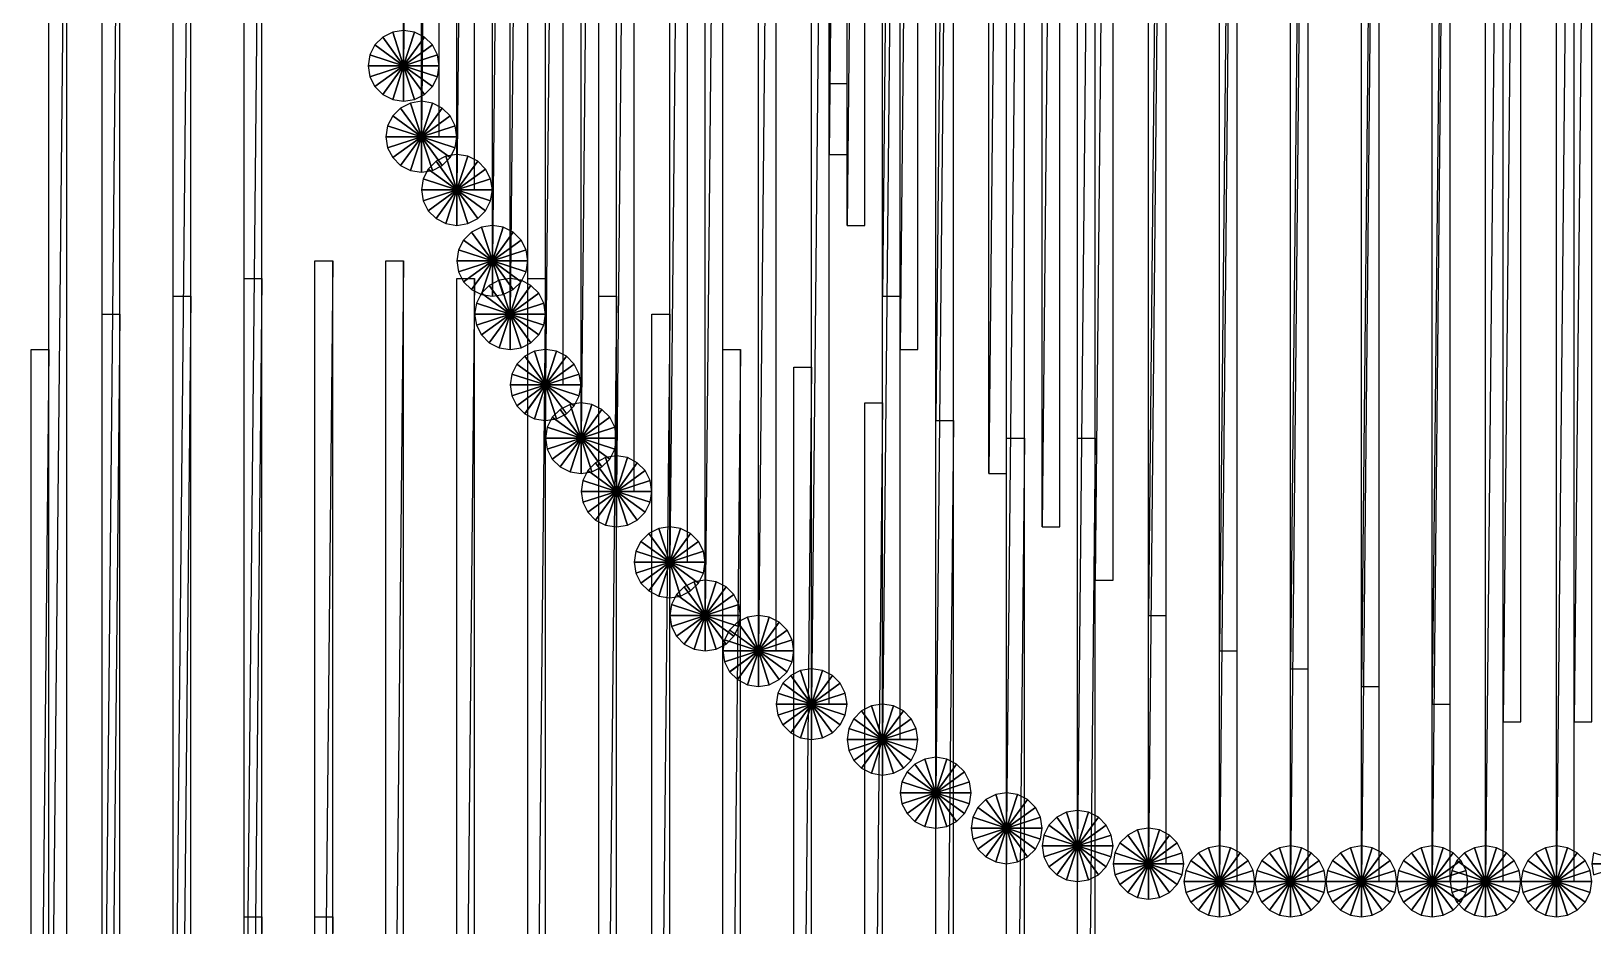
# Model space of a CAD drawing. Header units: metres. Extents: x -172 to 779, y -182 to 937.
# Drawn here: x 361 to 449, y 107.5 to 158 of the extents above; entities that cross this region are included whole.
import ezdxf

# ---------------------------------------------------------------- set-up
doc = ezdxf.new("R2010")
doc.units = ezdxf.units.M

msp = doc.modelspace()

# ---------------------------------------------------------------- linework, layer by layer
for points in [[(382, 156), (383, 156), (383, 257), (383.0001, 257.0001, 0.0001)], [(383, 257), (382, 156), (382, 257), (382.0001, 257.0001, 0.0001)], [(406, 155), (407, 155), (407, 256), (407.0001, 256.0001, 0.0001)], [(407, 256), (406, 155), (406, 256), (406.0001, 256.0001, 0.0001)], [(383, 152), (384, 152), (384, 253), (384.0001, 253.0001, 0.0001)], [(384, 253), (383, 152), (383, 253), (383.0001, 253.0001, 0.0001)], [(406, 151), (407, 151), (407, 252), (407.0001, 252.0001, 0.0001)], [(407, 252), (406, 151), (406, 252), (406.0001, 252.0001, 0.0001)], [(385, 149), (386, 149), (386, 250), (386.0001, 250.0001, 0.0001)], [(386, 250), (385, 149), (385, 250), (385.0001, 250.0001, 0.0001)], [(407, 147), (408, 147), (408, 248), (408.0001, 248.0001, 0.0001)], [(408, 248), (407, 147), (407, 248), (407.0001, 248.0001, 0.0001)], [(387, 145), (388, 145), (388, 246), (388.0001, 246.0001, 0.0001)], [(388, 246), (387, 145), (387, 246), (387.0001, 246.0001, 0.0001)], [(409, 143), (410, 143), (410, 244), (410.0001, 244.0001, 0.0001)], [(410, 244), (409, 143), (409, 244), (409.0001, 244.0001, 0.0001)], [(388, 142), (389, 142), (389, 243), (389.0001, 243.0001, 0.0001)], [(389, 243), (388, 142), (388, 243), (388.0001, 243.0001, 0.0001)], [(410, 140), (411, 140), (411, 241), (411.0001, 241.0001, 0.0001)], [(411, 241), (410, 140), (410, 241), (410.0001, 241.0001, 0.0001)], [(390, 138), (391, 138), (391, 239), (391.0001, 239.0001, 0.0001)], [(391, 239), (390, 138), (390, 239), (390.0001, 239.0001, 0.0001)], [(412, 136), (413, 136), (413, 237), (413.0001, 237.0001, 0.0001)], [(413, 237), (412, 136), (412, 237), (412.0001, 237.0001, 0.0001)], [(392, 135), (393, 135), (393, 236), (393.0001, 236.0001, 0.0001)], [(393, 236), (392, 135), (392, 236), (392.0001, 236.0001, 0.0001)], [(415, 133), (416, 133), (416, 234), (416.0001, 234.0001, 0.0001)], [(416, 234), (415, 133), (415, 234), (415.0001, 234.0001, 0.0001)], [(394, 132), (395, 132), (395, 233), (395.0001, 233.0001, 0.0001)], [(395, 233), (394, 132), (394, 233), (394.0001, 233.0001, 0.0001)], [(418, 130), (419, 130), (419, 231), (419.0001, 231.0001, 0.0001)], [(419, 231), (418, 130), (418, 231), (418.0001, 231.0001, 0.0001)], [(397, 128), (398, 128), (398, 229), (398.0001, 229.0001, 0.0001)], [(398, 229), (397, 128), (397, 229), (397.0001, 229.0001, 0.0001)], [(421, 127), (422, 127), (422, 228), (422.0001, 228.0001, 0.0001)], [(422, 228), (421, 127), (421, 228), (421.0001, 228.0001, 0.0001)], [(399, 125), (400, 125), (400, 226), (400.0001, 226.0001, 0.0001)], [(400, 226), (399, 125), (399, 226), (399.0001, 226.0001, 0.0001)], [(424, 125), (425, 125), (425, 226), (425.0001, 226.0001, 0.0001)], [(425, 226), (424, 125), (424, 226), (424.0001, 226.0001, 0.0001)], [(402, 123), (403, 123), (403, 224), (403.0001, 224.0001, 0.0001)], [(403, 224), (402, 123), (402, 224), (402.0001, 224.0001, 0.0001)], [(428, 123), (429, 123), (429, 224), (429.0001, 224.0001, 0.0001)], [(429, 224), (428, 123), (428, 224), (428.0001, 224.0001, 0.0001)], [(432, 122), (433, 122), (433, 223), (433.0001, 223.0001, 0.0001)], [(433, 223), (432, 122), (432, 223), (432.0001, 223.0001, 0.0001)], [(436, 121), (437, 121), (437, 222), (437.0001, 222.0001, 0.0001)], [(437, 222), (436, 121), (436, 222), (436.0001, 222.0001, 0.0001)], [(405, 120), (406, 120), (406, 221), (406.0001, 221.0001, 0.0001)], [(406, 221), (405, 120), (405, 221), (405.0001, 221.0001, 0.0001)], [(440, 120), (441, 120), (441, 221), (441.0001, 221.0001, 0.0001)], [(441, 221), (440, 120), (440, 221), (440.0001, 221.0001, 0.0001)], [(444, 119), (445, 119), (445, 220), (445.0001, 220.0001, 0.0001)], [(445, 220), (444, 119), (444, 220), (444.0001, 220.0001, 0.0001)], [(448, 119), (449, 119), (449, 220), (449.0001, 220.0001, 0.0001)], [(449, 220), (448, 119), (448, 220), (448.0001, 220.0001, 0.0001)], [(409, 118), (410, 118), (410, 219), (410.0001, 219.0001, 0.0001)], [(410, 219), (409, 118), (409, 219), (409.0001, 219.0001, 0.0001)], [(412, 115), (413, 115), (413, 216), (413.0001, 216.0001, 0.0001)], [(413, 216), (412, 115), (412, 216), (412.0001, 216.0001, 0.0001)], [(416, 113), (417, 113), (417, 214), (417.0001, 214.0001, 0.0001)], [(417, 214), (416, 113), (416, 214), (416.0001, 214.0001, 0.0001)], [(420, 112), (421, 112), (421, 213), (421.0001, 213.0001, 0.0001)], [(421, 213), (420, 112), (420, 213), (420.0001, 213.0001, 0.0001)], [(424, 111), (425, 111), (425, 212), (425.0001, 212.0001, 0.0001)], [(425, 212), (424, 111), (424, 212), (424.0001, 212.0001, 0.0001)], [(428, 110), (429, 110), (429, 211), (429.0001, 211.0001, 0.0001)], [(429, 211), (428, 110), (428, 211), (428.0001, 211.0001, 0.0001)], [(432, 110), (433, 110), (433, 211), (433.0001, 211.0001, 0.0001)], [(433, 211), (432, 110), (432, 211), (432.0001, 211.0001, 0.0001)], [(436, 110), (437, 110), (437, 211), (437.0001, 211.0001, 0.0001)], [(437, 211), (436, 110), (436, 211), (436.0001, 211.0001, 0.0001)], [(440, 110), (441, 110), (441, 211), (441.0001, 211.0001, 0.0001)], [(441, 211), (440, 110), (440, 211), (440.0001, 211.0001, 0.0001)], [(443, 110), (444, 110), (444, 211), (444.0001, 211.0001, 0.0001)], [(444, 211), (443, 110), (443, 211), (443.0001, 211.0001, 0.0001)], [(447, 110), (448, 110), (448, 211), (448.0001, 211.0001, 0.0001)], [(448, 211), (447, 110), (447, 211), (447.0001, 211.0001, 0.0001)], [(373, 87), (374, 87), (374, 188), (374.0001, 188.0001, 0.0001)], [(374, 188), (373, 87), (373, 188), (373.0001, 188.0001, 0.0001)], [(369, 85), (370, 85), (370, 186), (370.0001, 186.0001, 0.0001)], [(370, 186), (369, 85), (369, 186), (369.0001, 186.0001, 0.0001)], [(365, 83), (366, 83), (366, 184), (366.0001, 184.0001, 0.0001)], [(366, 184), (365, 83), (365, 184), (365.0001, 184.0001, 0.0001)], [(362, 81), (363, 81), (363, 182), (363.0001, 182.0001, 0.0001)], [(363, 182), (362, 81), (362, 182), (362.0001, 182.0001, 0.0001)], [(382, 156), (380.82443, 157.61803), (380.38196, 157.17557), (380.38205, 157.17567, 0.0001)], [(382, 156), (381.38196, 157.90211), (380.82443, 157.61803), (380.82452, 157.61813, 0.0001)], [(382, 156), (382, 158), (381.38196, 157.90211), (381.38205, 157.90222, 0.0001)], [(382, 156), (382.61804, 157.90211), (382, 158), (382.0001, 158.0001, 0.0001)], [(382, 156), (383.17557, 157.61803), (382.61804, 157.90211), (382.61813, 157.90222, 0.0001)], [(382, 156), (383.61804, 157.17557), (383.17557, 157.61803), (383.17566, 157.61813, 0.0001)], [(382, 156), (380.38196, 157.17557), (380.0979, 156.61803), (380.098, 156.61813, 0.0001)], [(382, 156), (383.9021, 156.61803), (383.61804, 157.17557), (383.61813, 157.17567, 0.0001)], [(382, 156), (380.0979, 156.61803), (380, 156), (380.0001, 156.0001, 0.0001)], [(382, 156), (380, 156), (380.0979, 155.38197), (380.098, 155.38208, 0.0001)], [(382, 156), (380.0979, 155.38197), (380.38196, 154.82443), (380.38205, 154.82454, 0.0001)], [(382, 156), (380.38196, 154.82443), (380.82443, 154.38197), (380.82452, 154.38208, 0.0001)], [(382, 156), (380.82443, 154.38197), (381.38196, 154.09789), (381.38205, 154.09799, 0.0001)], [(382, 156), (381.38196, 154.09789), (382, 154), (382.0001, 154.0001, 0.0001)], [(382, 156), (384, 156), (383.9021, 156.61803), (383.9022, 156.61813, 0.0001)], [(382, 156), (383.9021, 155.38197), (384, 156), (384.0001, 156.0001, 0.0001)], [(382, 156), (382, 154), (382.61804, 154.09789), (382.61813, 154.09799, 0.0001)], [(382, 156), (382.61804, 154.09789), (383.17557, 154.38197), (383.17566, 154.38208, 0.0001)], [(382, 156), (383.17557, 154.38197), (383.61804, 154.82443), (383.61813, 154.82454, 0.0001)], [(382, 156), (383.61804, 154.82443), (383.9021, 155.38197), (383.9022, 155.38208, 0.0001)], [(383, 152), (381.82443, 153.61803), (381.38196, 153.17557), (381.38205, 153.17567, 0.0001)], [(383, 152), (382.38196, 153.90211), (381.82443, 153.61803), (381.82452, 153.61813, 0.0001)], [(383, 152), (383, 154), (382.38196, 153.90211), (382.38205, 153.90222, 0.0001)], [(383, 152), (383.61804, 153.90211), (383, 154), (383.0001, 154.0001, 0.0001)], [(383, 152), (384.17557, 153.61803), (383.61804, 153.90211), (383.61813, 153.90222, 0.0001)], [(383, 152), (384.61804, 153.17557), (384.17557, 153.61803), (384.17566, 153.61813, 0.0001)], [(383, 152), (381.0979, 152.61803), (381, 152), (381.0001, 152.0001, 0.0001)], [(383, 152), (381.38196, 153.17557), (381.0979, 152.61803), (381.098, 152.61813, 0.0001)], [(383, 152), (384.9021, 152.61803), (384.61804, 153.17557), (384.61813, 153.17567, 0.0001)], [(383, 152), (385, 152), (384.9021, 152.61803), (384.9022, 152.61813, 0.0001)], [(383, 152), (381, 152), (381.0979, 151.38197), (381.098, 151.38208, 0.0001)], [(383, 152), (381.0979, 151.38197), (381.38196, 150.82443), (381.38205, 150.82454, 0.0001)], [(383, 152), (381.38196, 150.82443), (381.82443, 150.38197), (381.82452, 150.38208, 0.0001)], [(383, 152), (381.82443, 150.38197), (382.38196, 150.09789), (382.38205, 150.09799, 0.0001)], [(383, 152), (382.38196, 150.09789), (383, 150), (383.0001, 150.0001, 0.0001)], [(383, 152), (384.9021, 151.38197), (385, 152), (385.0001, 152.0001, 0.0001)], [(383, 152), (383, 150), (383.61804, 150.09789), (383.61813, 150.09799, 0.0001)], [(383, 152), (383.61804, 150.09789), (384.17557, 150.38197), (384.17566, 150.38208, 0.0001)], [(383, 152), (384.17557, 150.38197), (384.61804, 150.82443), (384.61813, 150.82454, 0.0001)], [(383, 152), (384.61804, 150.82443), (384.9021, 151.38197), (384.9022, 151.38208, 0.0001)], [(385, 149), (383.82443, 150.61803), (383.38196, 150.17557), (383.38205, 150.17567, 0.0001)], [(385, 149), (384.38196, 150.90211), (383.82443, 150.61803), (383.82452, 150.61813, 0.0001)], [(385, 149), (385, 151), (384.38196, 150.90211), (384.38205, 150.90222, 0.0001)], [(385, 149), (385.61804, 150.90211), (385, 151), (385.0001, 151.0001, 0.0001)], [(385, 149), (386.17557, 150.61803), (385.61804, 150.90211), (385.61813, 150.90222, 0.0001)], [(385, 149), (386.61804, 150.17557), (386.17557, 150.61803), (386.17566, 150.61813, 0.0001)], [(385, 149), (383.38196, 150.17557), (383.0979, 149.61803), (383.098, 149.61813, 0.0001)], [(385, 149), (386.9021, 149.61803), (386.61804, 150.17557), (386.61813, 150.17567, 0.0001)], [(385, 149), (383.0979, 149.61803), (383, 149), (383.0001, 149.0001, 0.0001)], [(385, 149), (383, 149), (383.0979, 148.38197), (383.098, 148.38208, 0.0001)], [(385, 149), (383.0979, 148.38197), (383.38196, 147.82443), (383.38205, 147.82454, 0.0001)], [(385, 149), (383.38196, 147.82443), (383.82443, 147.38197), (383.82452, 147.38208, 0.0001)], [(385, 149), (383.82443, 147.38197), (384.38196, 147.09789), (384.38205, 147.09799, 0.0001)], [(385, 149), (384.38196, 147.09789), (385, 147), (385.0001, 147.0001, 0.0001)], [(385, 149), (387, 149), (386.9021, 149.61803), (386.9022, 149.61813, 0.0001)], [(385, 149), (386.9021, 148.38197), (387, 149), (387.0001, 149.0001, 0.0001)], [(385, 149), (385, 147), (385.61804, 147.09789), (385.61813, 147.09799, 0.0001)], [(385, 149), (385.61804, 147.09789), (386.17557, 147.38197), (386.17566, 147.38208, 0.0001)], [(385, 149), (386.17557, 147.38197), (386.61804, 147.82443), (386.61813, 147.82454, 0.0001)], [(385, 149), (386.61804, 147.82443), (386.9021, 148.38197), (386.9022, 148.38208, 0.0001)], [(387, 145), (385.38196, 146.17557), (385.0979, 145.61803), (385.098, 145.61813, 0.0001)], [(387, 145), (385.82443, 146.61803), (385.38196, 146.17557), (385.38205, 146.17567, 0.0001)], [(387, 145), (386.38196, 146.90211), (385.82443, 146.61803), (385.82452, 146.61813, 0.0001)], [(387, 145), (387, 147), (386.38196, 146.90211), (386.38205, 146.90222, 0.0001)], [(387, 145), (387.61804, 146.90211), (387, 147), (387.0001, 147.0001, 0.0001)], [(387, 145), (388.17557, 146.61803), (387.61804, 146.90211), (387.61813, 146.90222, 0.0001)], [(387, 145), (388.61804, 146.17557), (388.17557, 146.61803), (388.17566, 146.61813, 0.0001)], [(387, 145), (388.9021, 145.61803), (388.61804, 146.17557), (388.61813, 146.17567, 0.0001)], [(387, 145), (385.0979, 145.61803), (385, 145), (385.0001, 145.0001, 0.0001)], [(387, 145), (389, 145), (388.9021, 145.61803), (388.9022, 145.61813, 0.0001)], [(377, 44), (378, 44), (378, 145), (378.0001, 145.0001, 0.0001)], [(378, 145), (377, 44), (377, 145), (377.0001, 145.0001, 0.0001)], [(381, 44), (382, 44), (382, 145), (382.0001, 145.0001, 0.0001)], [(382, 145), (381, 44), (381, 145), (381.0001, 145.0001, 0.0001)], [(387, 145), (385, 145), (385.0979, 144.38197), (385.098, 144.38208, 0.0001)], [(387, 145), (385.0979, 144.38197), (385.38196, 143.82443), (385.38205, 143.82454, 0.0001)], [(387, 145), (385.38196, 143.82443), (385.82443, 143.38197), (385.82452, 143.38208, 0.0001)], [(387, 145), (385.82443, 143.38197), (386.38196, 143.09789), (386.38205, 143.09799, 0.0001)], [(387, 145), (386.38196, 143.09789), (387, 143), (387.0001, 143.0001, 0.0001)], [(387, 145), (388.9021, 144.38197), (389, 145), (389.0001, 145.0001, 0.0001)], [(387, 145), (387, 143), (387.61804, 143.09789), (387.61813, 143.09799, 0.0001)], [(387, 145), (387.61804, 143.09789), (388.17557, 143.38197), (388.17566, 143.38208, 0.0001)], [(387, 145), (388.17557, 143.38197), (388.61804, 143.82443), (388.61813, 143.82454, 0.0001)], [(387, 145), (388.61804, 143.82443), (388.9021, 144.38197), (388.9022, 144.38208, 0.0001)], [(373, 43), (374, 43), (374, 144), (374.0001, 144.0001, 0.0001)], [(374, 144), (373, 43), (373, 144), (373.0001, 144.0001, 0.0001)], [(385, 43), (386, 43), (386, 144), (386.0001, 144.0001, 0.0001)], [(386, 144), (385, 43), (385, 144), (385.0001, 144.0001, 0.0001)], [(388, 142), (386.82443, 143.61803), (386.38196, 143.17557), (386.38205, 143.17567, 0.0001)], [(388, 142), (387.38196, 143.90211), (386.82443, 143.61803), (386.82452, 143.61813, 0.0001)], [(388, 142), (388, 144), (387.38196, 143.90211), (387.38205, 143.90222, 0.0001)], [(388, 142), (388.61804, 143.90211), (388, 144), (388.0001, 144.0001, 0.0001)], [(388, 142), (389.17557, 143.61803), (388.61804, 143.90211), (388.61813, 143.90222, 0.0001)], [(388, 142), (389.61804, 143.17557), (389.17557, 143.61803), (389.17566, 143.61813, 0.0001)], [(389, 43), (390, 43), (390, 144), (390.0001, 144.0001, 0.0001)], [(390, 144), (389, 43), (389, 144), (389.0001, 144.0001, 0.0001)], [(369, 42), (370, 42), (370, 143), (370.0001, 143.0001, 0.0001)], [(370, 143), (369, 42), (369, 143), (369.0001, 143.0001, 0.0001)], [(388, 142), (386.38196, 143.17557), (386.0979, 142.61803), (386.098, 142.61813, 0.0001)], [(388, 142), (389.9021, 142.61803), (389.61804, 143.17557), (389.61813, 143.17567, 0.0001)], [(393, 42), (394, 42), (394, 143), (394.0001, 143.0001, 0.0001)], [(394, 143), (393, 42), (393, 143), (393.0001, 143.0001, 0.0001)], [(365, 41), (366, 41), (366, 142), (366.0001, 142.0001, 0.0001)], [(366, 142), (365, 41), (365, 142), (365.0001, 142.0001, 0.0001)], [(388, 142), (386.0979, 142.61803), (386, 142), (386.0001, 142.0001, 0.0001)], [(388, 142), (386, 142), (386.0979, 141.38197), (386.098, 141.38208, 0.0001)], [(388, 142), (386.0979, 141.38197), (386.38196, 140.82443), (386.38205, 140.82454, 0.0001)], [(388, 142), (386.38196, 140.82443), (386.82443, 140.38197), (386.82452, 140.38208, 0.0001)], [(388, 142), (386.82443, 140.38197), (387.38196, 140.09789), (387.38205, 140.09799, 0.0001)], [(388, 142), (387.38196, 140.09789), (388, 140), (388.0001, 140.0001, 0.0001)], [(388, 142), (390, 142), (389.9021, 142.61803), (389.9022, 142.61813, 0.0001)], [(388, 142), (389.9021, 141.38197), (390, 142), (390.0001, 142.0001, 0.0001)], [(388, 142), (388, 140), (388.61804, 140.09789), (388.61813, 140.09799, 0.0001)], [(388, 142), (388.61804, 140.09789), (389.17557, 140.38197), (389.17566, 140.38208, 0.0001)], [(388, 142), (389.17557, 140.38197), (389.61804, 140.82443), (389.61813, 140.82454, 0.0001)], [(388, 142), (389.61804, 140.82443), (389.9021, 141.38197), (389.9022, 141.38208, 0.0001)], [(396, 41), (397, 41), (397, 142), (397.0001, 142.0001, 0.0001)], [(397, 142), (396, 41), (396, 142), (396.0001, 142.0001, 0.0001)], [(361, 39), (362, 39), (362, 140), (362.0001, 140.0001, 0.0001)], [(362, 140), (361, 39), (361, 140), (361.0001, 140.0001, 0.0001)], [(390, 138), (390, 140), (389.38196, 139.90211), (389.38205, 139.90222, 0.0001)], [(390, 138), (390.61804, 139.90211), (390, 140), (390.0001, 140.0001, 0.0001)], [(400, 39), (401, 39), (401, 140), (401.0001, 140.0001, 0.0001)], [(401, 140), (400, 39), (400, 140), (400.0001, 140.0001, 0.0001)], [(390, 138), (388.38196, 139.17557), (388.0979, 138.61803), (388.098, 138.61813, 0.0001)], [(390, 138), (388.82443, 139.61803), (388.38196, 139.17557), (388.38205, 139.17567, 0.0001)], [(390, 138), (389.38196, 139.90211), (388.82443, 139.61803), (388.82452, 139.61813, 0.0001)], [(390, 138), (391.17557, 139.61803), (390.61804, 139.90211), (390.61813, 139.90222, 0.0001)], [(390, 138), (391.61804, 139.17557), (391.17557, 139.61803), (391.17566, 139.61813, 0.0001)], [(390, 138), (391.9021, 138.61803), (391.61804, 139.17557), (391.61813, 139.17567, 0.0001)], [(390, 138), (388.0979, 138.61803), (388, 138), (388.0001, 138.0001, 0.0001)], [(390, 138), (392, 138), (391.9021, 138.61803), (391.9022, 138.61813, 0.0001)], [(404, 38), (405, 38), (405, 139), (405.0001, 139.0001, 0.0001)], [(405, 139), (404, 38), (404, 139), (404.0001, 139.0001, 0.0001)], [(390, 138), (388, 138), (388.0979, 137.38197), (388.098, 137.38208, 0.0001)], [(390, 138), (388.0979, 137.38197), (388.38196, 136.82443), (388.38205, 136.82454, 0.0001)], [(390, 138), (388.38196, 136.82443), (388.82443, 136.38197), (388.82452, 136.38208, 0.0001)], [(390, 138), (388.82443, 136.38197), (389.38196, 136.09789), (389.38205, 136.09799, 0.0001)], [(390, 138), (389.38196, 136.09789), (390, 136), (390.0001, 136.0001, 0.0001)], [(390, 138), (391.9021, 137.38197), (392, 138), (392.0001, 138.0001, 0.0001)], [(390, 138), (390, 136), (390.61804, 136.09789), (390.61813, 136.09799, 0.0001)], [(390, 138), (390.61804, 136.09789), (391.17557, 136.38197), (391.17566, 136.38208, 0.0001)], [(390, 138), (391.17557, 136.38197), (391.61804, 136.82443), (391.61813, 136.82454, 0.0001)], [(390, 138), (391.61804, 136.82443), (391.9021, 137.38197), (391.9022, 137.38208, 0.0001)], [(392, 135), (390.82443, 136.61803), (390.38196, 136.17557), (390.38205, 136.17567, 0.0001)], [(392, 135), (391.38196, 136.90211), (390.82443, 136.61803), (390.82452, 136.61813, 0.0001)], [(392, 135), (392, 137), (391.38196, 136.90211), (391.38205, 136.90222, 0.0001)], [(392, 135), (392.61804, 136.90211), (392, 137), (392.0001, 137.0001, 0.0001)], [(392, 135), (393.17557, 136.61803), (392.61804, 136.90211), (392.61813, 136.90222, 0.0001)], [(392, 135), (393.61804, 136.17557), (393.17557, 136.61803), (393.17566, 136.61813, 0.0001)], [(408, 36), (409, 36), (409, 137), (409.0001, 137.0001, 0.0001)], [(409, 137), (408, 36), (408, 137), (408.0001, 137.0001, 0.0001)], [(392, 135), (390.0979, 135.61803), (390, 135), (390.0001, 135.0001, 0.0001)], [(392, 135), (390.38196, 136.17557), (390.0979, 135.61803), (390.098, 135.61813, 0.0001)], [(392, 135), (393.9021, 135.61803), (393.61804, 136.17557), (393.61813, 136.17567, 0.0001)], [(392, 135), (394, 135), (393.9021, 135.61803), (393.9022, 135.61813, 0.0001)], [(412, 35), (413, 35), (413, 136), (413.0001, 136.0001, 0.0001)], [(413, 136), (412, 35), (412, 136), (412.0001, 136.0001, 0.0001)], [(392, 135), (390, 135), (390.0979, 134.38197), (390.098, 134.38208, 0.0001)], [(392, 135), (390.0979, 134.38197), (390.38196, 133.82443), (390.38205, 133.82454, 0.0001)], [(392, 135), (390.38196, 133.82443), (390.82443, 133.38197), (390.82452, 133.38208, 0.0001)], [(392, 135), (390.82443, 133.38197), (391.38196, 133.09789), (391.38205, 133.09799, 0.0001)], [(392, 135), (391.38196, 133.09789), (392, 133), (392.0001, 133.0001, 0.0001)], [(392, 135), (393.9021, 134.38197), (394, 135), (394.0001, 135.0001, 0.0001)], [(392, 135), (392, 133), (392.61804, 133.09789), (392.61813, 133.09799, 0.0001)], [(392, 135), (392.61804, 133.09789), (393.17557, 133.38197), (393.17566, 133.38208, 0.0001)], [(392, 135), (393.17557, 133.38197), (393.61804, 133.82443), (393.61813, 133.82454, 0.0001)], [(392, 135), (393.61804, 133.82443), (393.9021, 134.38197), (393.9022, 134.38208, 0.0001)], [(416, 34), (417, 34), (417, 135), (417.0001, 135.0001, 0.0001)], [(417, 135), (416, 34), (416, 135), (416.0001, 135.0001, 0.0001)], [(420, 34), (421, 34), (421, 135), (421.0001, 135.0001, 0.0001)], [(421, 135), (420, 34), (420, 135), (420.0001, 135.0001, 0.0001)], [(394, 132), (393.38196, 133.90211), (392.82443, 133.61803), (392.82452, 133.61813, 0.0001)], [(394, 132), (394, 134), (393.38196, 133.90211), (393.38205, 133.90222, 0.0001)], [(394, 132), (394.61804, 133.90211), (394, 134), (394.0001, 134.0001, 0.0001)], [(394, 132), (395.17557, 133.61803), (394.61804, 133.90211), (394.61813, 133.90222, 0.0001)], [(394, 132), (392.38196, 133.17557), (392.0979, 132.61803), (392.098, 132.61813, 0.0001)], [(394, 132), (392.82443, 133.61803), (392.38196, 133.17557), (392.38205, 133.17567, 0.0001)], [(394, 132), (395.61804, 133.17557), (395.17557, 133.61803), (395.17566, 133.61813, 0.0001)], [(394, 132), (395.9021, 132.61803), (395.61804, 133.17557), (395.61813, 133.17567, 0.0001)], [(394, 132), (392.0979, 132.61803), (392, 132), (392.0001, 132.0001, 0.0001)], [(394, 132), (396, 132), (395.9021, 132.61803), (395.9022, 132.61813, 0.0001)], [(394, 132), (392, 132), (392.0979, 131.38197), (392.098, 131.38208, 0.0001)], [(394, 132), (392.0979, 131.38197), (392.38196, 130.82443), (392.38205, 130.82454, 0.0001)], [(394, 132), (392.38196, 130.82443), (392.82443, 130.38197), (392.82452, 130.38208, 0.0001)], [(394, 132), (392.82443, 130.38197), (393.38196, 130.09789), (393.38205, 130.09799, 0.0001)], [(394, 132), (393.38196, 130.09789), (394, 130), (394.0001, 130.0001, 0.0001)], [(394, 132), (395.9021, 131.38197), (396, 132), (396.0001, 132.0001, 0.0001)], [(394, 132), (394, 130), (394.61804, 130.09789), (394.61813, 130.09799, 0.0001)], [(394, 132), (394.61804, 130.09789), (395.17557, 130.38197), (395.17566, 130.38208, 0.0001)], [(394, 132), (395.17557, 130.38197), (395.61804, 130.82443), (395.61813, 130.82454, 0.0001)], [(394, 132), (395.61804, 130.82443), (395.9021, 131.38197), (395.9022, 131.38208, 0.0001)], [(397, 128), (395.82443, 129.61803), (395.38196, 129.17557), (395.38205, 129.17567, 0.0001)], [(397, 128), (396.38196, 129.90211), (395.82443, 129.61803), (395.82452, 129.61813, 0.0001)], [(397, 128), (397, 130), (396.38196, 129.90211), (396.38205, 129.90222, 0.0001)], [(397, 128), (397.61804, 129.90211), (397, 130), (397.0001, 130.0001, 0.0001)], [(397, 128), (398.17557, 129.61803), (397.61804, 129.90211), (397.61813, 129.90222, 0.0001)], [(397, 128), (398.61804, 129.17557), (398.17557, 129.61803), (398.17566, 129.61813, 0.0001)], [(397, 128), (395.0979, 128.61803), (395, 128), (395.0001, 128.0001, 0.0001)], [(397, 128), (395.38196, 129.17557), (395.0979, 128.61803), (395.098, 128.61813, 0.0001)], [(397, 128), (398.9021, 128.61803), (398.61804, 129.17557), (398.61813, 129.17567, 0.0001)], [(397, 128), (399, 128), (398.9021, 128.61803), (398.9022, 128.61813, 0.0001)], [(397, 128), (395, 128), (395.0979, 127.381966), (395.098, 127.382065, 0.0001)], [(397, 128), (395.0979, 127.381966), (395.38196, 126.82443), (395.38205, 126.82453, 0.0001)], [(397, 128), (395.38196, 126.82443), (395.82443, 126.381966), (395.82452, 126.382065, 0.0001)], [(397, 128), (395.82443, 126.381966), (396.38196, 126.097885), (396.38205, 126.097984, 0.0001)], [(397, 128), (396.38196, 126.097885), (397, 126), (397.0001, 126.0001, 0.0001)], [(397, 128), (398.9021, 127.381966), (399, 128), (399.0001, 128.0001, 0.0001)], [(397, 128), (397, 126), (397.61804, 126.097885), (397.61813, 126.097984, 0.0001)], [(397, 128), (397.61804, 126.097885), (398.17557, 126.381966), (398.17566, 126.382065, 0.0001)], [(397, 128), (398.17557, 126.381966), (398.61804, 126.82443), (398.61813, 126.82453, 0.0001)], [(397, 128), (398.61804, 126.82443), (398.9021, 127.381966), (398.9022, 127.382065, 0.0001)], [(399, 125), (398.38196, 126.902115), (397.82443, 126.618034), (397.82452, 126.61813, 0.0001)], [(399, 125), (399, 127), (398.38196, 126.902115), (398.38205, 126.902214, 0.0001)], [(399, 125), (399.61804, 126.902115), (399, 127), (399.0001, 127.0001, 0.0001)], [(399, 125), (400.17557, 126.618034), (399.61804, 126.902115), (399.61813, 126.902214, 0.0001)], [(399, 125), (397.38196, 126.17557), (397.0979, 125.618034), (397.098, 125.61813, 0.0001)], [(399, 125), (397.82443, 126.618034), (397.38196, 126.17557), (397.38205, 126.17567, 0.0001)], [(399, 125), (400.61804, 126.17557), (400.17557, 126.618034), (400.17566, 126.61813, 0.0001)], [(399, 125), (400.9021, 125.618034), (400.61804, 126.17557), (400.61813, 126.17567, 0.0001)], [(399, 125), (397.0979, 125.618034), (397, 125), (397.0001, 125.0001, 0.0001)], [(399, 125), (401, 125), (400.9021, 125.618034), (400.9022, 125.61813, 0.0001)], [(399, 125), (397, 125), (397.0979, 124.381966), (397.098, 124.382065, 0.0001)], [(399, 125), (397.0979, 124.381966), (397.38196, 123.82443), (397.38205, 123.82453, 0.0001)], [(399, 125), (397.38196, 123.82443), (397.82443, 123.381966), (397.82452, 123.382065, 0.0001)], [(399, 125), (397.82443, 123.381966), (398.38196, 123.097885), (398.38205, 123.097984, 0.0001)], [(399, 125), (398.38196, 123.097885), (399, 123), (399.0001, 123.0001, 0.0001)], [(399, 125), (400.9021, 124.381966), (401, 125), (401.0001, 125.0001, 0.0001)], [(399, 125), (399, 123), (399.61804, 123.097885), (399.61813, 123.097984, 0.0001)], [(399, 125), (399.61804, 123.097885), (400.17557, 123.381966), (400.17566, 123.382065, 0.0001)], [(399, 125), (400.17557, 123.381966), (400.61804, 123.82443), (400.61813, 123.82453, 0.0001)], [(399, 125), (400.61804, 123.82443), (400.9021, 124.381966), (400.9022, 124.382065, 0.0001)], [(402, 123), (400.38196, 124.17557), (400.0979, 123.618034), (400.098, 123.61813, 0.0001)], [(402, 123), (400.82443, 124.618034), (400.38196, 124.17557), (400.38205, 124.17567, 0.0001)], [(402, 123), (401.38196, 124.902115), (400.82443, 124.618034), (400.82452, 124.61813, 0.0001)], [(402, 123), (402, 125), (401.38196, 124.902115), (401.38205, 124.902214, 0.0001)], [(402, 123), (402.61804, 124.902115), (402, 125), (402.0001, 125.0001, 0.0001)], [(402, 123), (403.17557, 124.618034), (402.61804, 124.902115), (402.61813, 124.902214, 0.0001)], [(402, 123), (403.61804, 124.17557), (403.17557, 124.618034), (403.17566, 124.61813, 0.0001)], [(402, 123), (403.9021, 123.618034), (403.61804, 124.17557), (403.61813, 124.17567, 0.0001)], [(402, 123), (400.0979, 123.618034), (400, 123), (400.0001, 123.0001, 0.0001)], [(402, 123), (404, 123), (403.9021, 123.618034), (403.9022, 123.61813, 0.0001)], [(402, 123), (400, 123), (400.0979, 122.381966), (400.098, 122.382065, 0.0001)], [(402, 123), (400.0979, 122.381966), (400.38196, 121.82443), (400.38205, 121.82453, 0.0001)], [(402, 123), (400.38196, 121.82443), (400.82443, 121.381966), (400.82452, 121.382065, 0.0001)], [(402, 123), (400.82443, 121.381966), (401.38196, 121.097885), (401.38205, 121.097984, 0.0001)], [(402, 123), (401.38196, 121.097885), (402, 121), (402.0001, 121.0001, 0.0001)], [(402, 123), (403.9021, 122.381966), (404, 123), (404.0001, 123.0001, 0.0001)], [(402, 123), (402, 121), (402.61804, 121.097885), (402.61813, 121.097984, 0.0001)], [(402, 123), (402.61804, 121.097885), (403.17557, 121.381966), (403.17566, 121.382065, 0.0001)], [(402, 123), (403.17557, 121.381966), (403.61804, 121.82443), (403.61813, 121.82453, 0.0001)], [(402, 123), (403.61804, 121.82443), (403.9021, 122.381966), (403.9022, 122.382065, 0.0001)], [(405, 120), (403.82443, 121.618034), (403.38196, 121.17557), (403.38205, 121.17567, 0.0001)], [(405, 120), (404.38196, 121.902115), (403.82443, 121.618034), (403.82452, 121.61813, 0.0001)], [(405, 120), (405, 122), (404.38196, 121.902115), (404.38205, 121.902214, 0.0001)], [(405, 120), (405.61804, 121.902115), (405, 122), (405.0001, 122.0001, 0.0001)], [(405, 120), (406.17557, 121.618034), (405.61804, 121.902115), (405.61813, 121.902214, 0.0001)], [(405, 120), (406.61804, 121.17557), (406.17557, 121.618034), (406.17566, 121.61813, 0.0001)], [(405, 120), (403.38196, 121.17557), (403.0979, 120.618034), (403.098, 120.61813, 0.0001)], [(405, 120), (406.9021, 120.618034), (406.61804, 121.17557), (406.61813, 121.17567, 0.0001)], [(405, 120), (403.0979, 120.618034), (403, 120), (403.0001, 120.0001, 0.0001)], [(405, 120), (403, 120), (403.0979, 119.381966), (403.098, 119.382065, 0.0001)], [(405, 120), (403.0979, 119.381966), (403.38196, 118.82443), (403.38205, 118.82453, 0.0001)], [(405, 120), (403.38196, 118.82443), (403.82443, 118.381966), (403.82452, 118.382065, 0.0001)], [(405, 120), (403.82443, 118.381966), (404.38196, 118.097885), (404.38205, 118.097984, 0.0001)], [(405, 120), (404.38196, 118.097885), (405, 118), (405.0001, 118.0001, 0.0001)], [(405, 120), (407, 120), (406.9021, 120.618034), (406.9022, 120.61813, 0.0001)], [(405, 120), (406.9021, 119.381966), (407, 120), (407.0001, 120.0001, 0.0001)], [(405, 120), (405, 118), (405.61804, 118.097885), (405.61813, 118.097984, 0.0001)], [(405, 120), (405.61804, 118.097885), (406.17557, 118.381966), (406.17566, 118.382065, 0.0001)], [(405, 120), (406.17557, 118.381966), (406.61804, 118.82443), (406.61813, 118.82453, 0.0001)], [(405, 120), (406.61804, 118.82443), (406.9021, 119.381966), (406.9022, 119.382065, 0.0001)], [(409, 118), (408.38196, 119.902115), (407.82443, 119.618034), (407.82452, 119.61813, 0.0001)], [(409, 118), (409, 120), (408.38196, 119.902115), (408.38205, 119.902214, 0.0001)], [(409, 118), (409.61804, 119.902115), (409, 120), (409.0001, 120.0001, 0.0001)], [(409, 118), (410.17557, 119.618034), (409.61804, 119.902115), (409.61813, 119.902214, 0.0001)], [(409, 118), (407.38196, 119.17557), (407.0979, 118.618034), (407.098, 118.61813, 0.0001)], [(409, 118), (407.82443, 119.618034), (407.38196, 119.17557), (407.38205, 119.17567, 0.0001)], [(409, 118), (410.61804, 119.17557), (410.17557, 119.618034), (410.17566, 119.61813, 0.0001)], [(409, 118), (410.9021, 118.618034), (410.61804, 119.17557), (410.61813, 119.17567, 0.0001)], [(409, 118), (407.0979, 118.618034), (407, 118), (407.0001, 118.0001, 0.0001)], [(409, 118), (407, 118), (407.0979, 117.381966), (407.098, 117.382065, 0.0001)], [(409, 118), (407.0979, 117.381966), (407.38196, 116.82443), (407.38205, 116.82453, 0.0001)], [(409, 118), (407.38196, 116.82443), (407.82443, 116.381966), (407.82452, 116.382065, 0.0001)], [(409, 118), (407.82443, 116.381966), (408.38196, 116.097885), (408.38205, 116.097984, 0.0001)], [(409, 118), (408.38196, 116.097885), (409, 116), (409.0001, 116.0001, 0.0001)], [(409, 118), (411, 118), (410.9021, 118.618034), (410.9022, 118.61813, 0.0001)], [(409, 118), (410.9021, 117.381966), (411, 118), (411.0001, 118.0001, 0.0001)], [(409, 118), (409, 116), (409.61804, 116.097885), (409.61813, 116.097984, 0.0001)], [(409, 118), (409.61804, 116.097885), (410.17557, 116.381966), (410.17566, 116.382065, 0.0001)], [(409, 118), (410.17557, 116.381966), (410.61804, 116.82443), (410.61813, 116.82453, 0.0001)], [(409, 118), (410.61804, 116.82443), (410.9021, 117.381966), (410.9022, 117.382065, 0.0001)], [(412, 115), (410.82443, 116.618034), (410.38196, 116.17557), (410.38205, 116.17567, 0.0001)], [(412, 115), (411.38196, 116.902115), (410.82443, 116.618034), (410.82452, 116.61813, 0.0001)], [(412, 115), (412, 117), (411.38196, 116.902115), (411.38205, 116.902214, 0.0001)], [(412, 115), (412.61804, 116.902115), (412, 117), (412.0001, 117.0001, 0.0001)], [(412, 115), (413.17557, 116.618034), (412.61804, 116.902115), (412.61813, 116.902214, 0.0001)], [(412, 115), (413.61804, 116.17557), (413.17557, 116.618034), (413.17566, 116.61813, 0.0001)], [(412, 115), (410.0979, 115.618034), (410, 115), (410.0001, 115.0001, 0.0001)], [(412, 115), (410.38196, 116.17557), (410.0979, 115.618034), (410.098, 115.61813, 0.0001)], [(412, 115), (413.9021, 115.618034), (413.61804, 116.17557), (413.61813, 116.17567, 0.0001)], [(412, 115), (414, 115), (413.9021, 115.618034), (413.9022, 115.61813, 0.0001)], [(412, 115), (410, 115), (410.0979, 114.381966), (410.098, 114.382065, 0.0001)], [(412, 115), (410.0979, 114.381966), (410.38196, 113.82443), (410.38205, 113.82453, 0.0001)], [(412, 115), (410.38196, 113.82443), (410.82443, 113.381966), (410.82452, 113.382065, 0.0001)], [(412, 115), (410.82443, 113.381966), (411.38196, 113.097885), (411.38205, 113.097984, 0.0001)], [(412, 115), (411.38196, 113.097885), (412, 113), (412.0001, 113.0001, 0.0001)], [(412, 115), (413.9021, 114.381966), (414, 115), (414.0001, 115.0001, 0.0001)], [(412, 115), (412, 113), (412.61804, 113.097885), (412.61813, 113.097984, 0.0001)], [(412, 115), (412.61804, 113.097885), (413.17557, 113.381966), (413.17566, 113.382065, 0.0001)], [(412, 115), (413.17557, 113.381966), (413.61804, 113.82443), (413.61813, 113.82453, 0.0001)], [(412, 115), (413.61804, 113.82443), (413.9021, 114.381966), (413.9022, 114.382065, 0.0001)], [(416, 113), (414.82443, 114.618034), (414.38196, 114.17557), (414.38205, 114.17567, 0.0001)], [(416, 113), (415.38196, 114.902115), (414.82443, 114.618034), (414.82452, 114.61813, 0.0001)], [(416, 113), (416, 115), (415.38196, 114.902115), (415.38205, 114.902214, 0.0001)], [(416, 113), (416.61804, 114.902115), (416, 115), (416.0001, 115.0001, 0.0001)], [(416, 113), (417.17557, 114.618034), (416.61804, 114.902115), (416.61813, 114.902214, 0.0001)], [(416, 113), (417.61804, 114.17557), (417.17557, 114.618034), (417.17566, 114.61813, 0.0001)], [(416, 113), (414.0979, 113.618034), (414, 113), (414.0001, 113.0001, 0.0001)], [(416, 113), (414.38196, 114.17557), (414.0979, 113.618034), (414.098, 113.61813, 0.0001)], [(416, 113), (417.9021, 113.618034), (417.61804, 114.17557), (417.61813, 114.17567, 0.0001)], [(416, 113), (418, 113), (417.9021, 113.618034), (417.9022, 113.61813, 0.0001)], [(420, 112), (418.82443, 113.618034), (418.38196, 113.17557), (418.38205, 113.17567, 0.0001)], [(420, 112), (419.38196, 113.902115), (418.82443, 113.618034), (418.82452, 113.61813, 0.0001)], [(420, 112), (420, 114), (419.38196, 113.902115), (419.38205, 113.902214, 0.0001)], [(420, 112), (420.61804, 113.902115), (420, 114), (420.0001, 114.0001, 0.0001)], [(420, 112), (421.17557, 113.618034), (420.61804, 113.902115), (420.61813, 113.902214, 0.0001)], [(420, 112), (421.61804, 113.17557), (421.17557, 113.618034), (421.17566, 113.61813, 0.0001)], [(416, 113), (414, 113), (414.0979, 112.381966), (414.098, 112.382065, 0.0001)], [(416, 113), (414.0979, 112.381966), (414.38196, 111.82443), (414.38205, 111.82453, 0.0001)], [(416, 113), (414.38196, 111.82443), (414.82443, 111.381966), (414.82452, 111.382065, 0.0001)], [(416, 113), (414.82443, 111.381966), (415.38196, 111.097885), (415.38205, 111.097984, 0.0001)], [(416, 113), (415.38196, 111.097885), (416, 111), (416.0001, 111.0001, 0.0001)], [(416, 113), (417.9021, 112.381966), (418, 113), (418.0001, 113.0001, 0.0001)], [(416, 113), (416, 111), (416.61804, 111.097885), (416.61813, 111.097984, 0.0001)], [(416, 113), (416.61804, 111.097885), (417.17557, 111.381966), (417.17566, 111.382065, 0.0001)], [(416, 113), (417.17557, 111.381966), (417.61804, 111.82443), (417.61813, 111.82453, 0.0001)], [(416, 113), (417.61804, 111.82443), (417.9021, 112.381966), (417.9022, 112.382065, 0.0001)], [(420, 112), (418.38196, 113.17557), (418.0979, 112.618034), (418.098, 112.61813, 0.0001)], [(420, 112), (421.9021, 112.618034), (421.61804, 113.17557), (421.61813, 113.17567, 0.0001)], [(424, 111), (423.38196, 112.902115), (422.82443, 112.618034), (422.82452, 112.61813, 0.0001)], [(424, 111), (424, 113), (423.38196, 112.902115), (423.38205, 112.902214, 0.0001)], [(424, 111), (424.61804, 112.902115), (424, 113), (424.0001, 113.0001, 0.0001)], [(424, 111), (425.17557, 112.618034), (424.61804, 112.902115), (424.61813, 112.902214, 0.0001)], [(420, 112), (418.0979, 112.618034), (418, 112), (418.0001, 112.0001, 0.0001)], [(420, 112), (418, 112), (418.0979, 111.381966), (418.098, 111.382065, 0.0001)], [(420, 112), (418.0979, 111.381966), (418.38196, 110.82443), (418.38205, 110.82453, 0.0001)], [(420, 112), (418.38196, 110.82443), (418.82443, 110.381966), (418.82452, 110.382065, 0.0001)], [(420, 112), (418.82443, 110.381966), (419.38196, 110.097885), (419.38205, 110.097984, 0.0001)], [(420, 112), (419.38196, 110.097885), (420, 110), (420.0001, 110.0001, 0.0001)], [(420, 112), (422, 112), (421.9021, 112.618034), (421.9022, 112.61813, 0.0001)], [(420, 112), (421.9021, 111.381966), (422, 112), (422.0001, 112.0001, 0.0001)], [(420, 112), (420, 110), (420.61804, 110.097885), (420.61813, 110.097984, 0.0001)], [(420, 112), (420.61804, 110.097885), (421.17557, 110.381966), (421.17566, 110.382065, 0.0001)], [(420, 112), (421.17557, 110.381966), (421.61804, 110.82443), (421.61813, 110.82453, 0.0001)], [(420, 112), (421.61804, 110.82443), (421.9021, 111.381966), (421.9022, 111.382065, 0.0001)], [(424, 111), (422.38196, 112.17557), (422.0979, 111.618034), (422.098, 111.61813, 0.0001)], [(424, 111), (422.82443, 112.618034), (422.38196, 112.17557), (422.38205, 112.17567, 0.0001)], [(424, 111), (425.61804, 112.17557), (425.17557, 112.618034), (425.17566, 112.61813, 0.0001)], [(424, 111), (425.9021, 111.618034), (425.61804, 112.17557), (425.61813, 112.17567, 0.0001)], [(428, 110), (427.38196, 111.902115), (426.82443, 111.618034), (426.82452, 111.61813, 0.0001)], [(428, 110), (428, 112), (427.38196, 111.902115), (427.38205, 111.902214, 0.0001)], [(428, 110), (428.61804, 111.902115), (428, 112), (428.0001, 112.0001, 0.0001)], [(428, 110), (429.17557, 111.618034), (428.61804, 111.902115), (428.61813, 111.902214, 0.0001)], [(432, 110), (431.38196, 111.902115), (430.82443, 111.618034), (430.82452, 111.61813, 0.0001)], [(432, 110), (432, 112), (431.38196, 111.902115), (431.38205, 111.902214, 0.0001)], [(432, 110), (432.61804, 111.902115), (432, 112), (432.0001, 112.0001, 0.0001)], [(432, 110), (433.17557, 111.618034), (432.61804, 111.902115), (432.61813, 111.902214, 0.0001)], [(436, 110), (435.38196, 111.902115), (434.82443, 111.618034), (434.82452, 111.61813, 0.0001)], [(436, 110), (436, 112), (435.38196, 111.902115), (435.38205, 111.902214, 0.0001)], [(436, 110), (436.61804, 111.902115), (436, 112), (436.0001, 112.0001, 0.0001)], [(436, 110), (437.17557, 111.618034), (436.61804, 111.902115), (436.61813, 111.902214, 0.0001)], [(440, 110), (439.38196, 111.902115), (438.82443, 111.618034), (438.82452, 111.61813, 0.0001)], [(440, 110), (440, 112), (439.38196, 111.902115), (439.38205, 111.902214, 0.0001)], [(440, 110), (440.61804, 111.902115), (440, 112), (440.0001, 112.0001, 0.0001)], [(440, 110), (441.17557, 111.618034), (440.61804, 111.902115), (440.61813, 111.902214, 0.0001)], [(443, 110), (442.38196, 111.902115), (441.82443, 111.618034), (441.82452, 111.61813, 0.0001)], [(443, 110), (443, 112), (442.38196, 111.902115), (442.38205, 111.902214, 0.0001)], [(443, 110), (443.61804, 111.902115), (443, 112), (443.0001, 112.0001, 0.0001)], [(443, 110), (444.17557, 111.618034), (443.61804, 111.902115), (443.61813, 111.902214, 0.0001)], [(447, 110), (446.38196, 111.902115), (445.82443, 111.618034), (445.82452, 111.61813, 0.0001)], [(447, 110), (447, 112), (446.38196, 111.902115), (446.38205, 111.902214, 0.0001)], [(447, 110), (447.61804, 111.902115), (447, 112), (447.0001, 112.0001, 0.0001)], [(447, 110), (448.17557, 111.618034), (447.61804, 111.902115), (447.61813, 111.902214, 0.0001)], [(424, 111), (422.0979, 111.618034), (422, 111), (422.0001, 111.0001, 0.0001)], [(424, 111), (422, 111), (422.0979, 110.381966), (422.098, 110.382065, 0.0001)], [(424, 111), (422.0979, 110.381966), (422.38196, 109.82443), (422.38205, 109.82453, 0.0001)], [(424, 111), (422.38196, 109.82443), (422.82443, 109.381966), (422.82452, 109.382065, 0.0001)], [(424, 111), (422.82443, 109.381966), (423.38196, 109.097885), (423.38205, 109.097984, 0.0001)], [(424, 111), (423.38196, 109.097885), (424, 109), (424.0001, 109.0001, 0.0001)], [(424, 111), (426, 111), (425.9021, 111.618034), (425.9022, 111.61813, 0.0001)], [(424, 111), (425.9021, 110.381966), (426, 111), (426.0001, 111.0001, 0.0001)], [(424, 111), (424, 109), (424.61804, 109.097885), (424.61813, 109.097984, 0.0001)], [(424, 111), (424.61804, 109.097885), (425.17557, 109.381966), (425.17566, 109.382065, 0.0001)], [(424, 111), (425.17557, 109.381966), (425.61804, 109.82443), (425.61813, 109.82453, 0.0001)], [(424, 111), (425.61804, 109.82443), (425.9021, 110.381966), (425.9022, 110.382065, 0.0001)], [(428, 110), (426.38196, 111.17557), (426.0979, 110.618034), (426.098, 110.61813, 0.0001)], [(428, 110), (426.82443, 111.618034), (426.38196, 111.17557), (426.38205, 111.17567, 0.0001)], [(428, 110), (429.61804, 111.17557), (429.17557, 111.618034), (429.17566, 111.61813, 0.0001)], [(428, 110), (429.9021, 110.618034), (429.61804, 111.17557), (429.61813, 111.17567, 0.0001)], [(432, 110), (430.38196, 111.17557), (430.0979, 110.618034), (430.098, 110.61813, 0.0001)], [(432, 110), (430.82443, 111.618034), (430.38196, 111.17557), (430.38205, 111.17567, 0.0001)], [(432, 110), (433.61804, 111.17557), (433.17557, 111.618034), (433.17566, 111.61813, 0.0001)], [(432, 110), (433.9021, 110.618034), (433.61804, 111.17557), (433.61813, 111.17567, 0.0001)], [(436, 110), (434.38196, 111.17557), (434.0979, 110.618034), (434.098, 110.61813, 0.0001)], [(436, 110), (434.82443, 111.618034), (434.38196, 111.17557), (434.38205, 111.17567, 0.0001)], [(436, 110), (437.61804, 111.17557), (437.17557, 111.618034), (437.17566, 111.61813, 0.0001)], [(436, 110), (437.9021, 110.618034), (437.61804, 111.17557), (437.61813, 111.17567, 0.0001)], [(440, 110), (438.38196, 111.17557), (438.0979, 110.618034), (438.098, 110.61813, 0.0001)], [(440, 110), (438.82443, 111.618034), (438.38196, 111.17557), (438.38205, 111.17567, 0.0001)], [(440, 110), (441.61804, 111.17557), (441.17557, 111.618034), (441.17566, 111.61813, 0.0001)], [(440, 110), (441.9021, 110.618034), (441.61804, 111.17557), (441.61813, 111.17567, 0.0001)], [(443, 110), (441.38196, 111.17557), (441.0979, 110.618034), (441.098, 110.61813, 0.0001)], [(443, 110), (441.82443, 111.618034), (441.38196, 111.17557), (441.38205, 111.17567, 0.0001)], [(443, 110), (444.61804, 111.17557), (444.17557, 111.618034), (444.17566, 111.61813, 0.0001)], [(443, 110), (444.9021, 110.618034), (444.61804, 111.17557), (444.61813, 111.17567, 0.0001)], [(447, 110), (445.38196, 111.17557), (445.0979, 110.618034), (445.098, 110.61813, 0.0001)], [(447, 110), (445.82443, 111.618034), (445.38196, 111.17557), (445.38205, 111.17567, 0.0001)], [(447, 110), (448.61804, 111.17557), (448.17557, 111.618034), (448.17566, 111.61813, 0.0001)], [(447, 110), (448.9021, 110.618034), (448.61804, 111.17557), (448.61813, 111.17567, 0.0001)], [(451, 111), (449.0979, 111.618034), (449, 111), (449.0001, 111.0001, 0.0001)], [(451, 111), (449, 111), (449.0979, 110.381966), (449.098, 110.382065, 0.0001)], [(428, 110), (426.0979, 110.618034), (426, 110), (426.0001, 110.0001, 0.0001)], [(428, 110), (430, 110), (429.9021, 110.618034), (429.9022, 110.61813, 0.0001)], [(432, 110), (430.0979, 110.618034), (430, 110), (430.0001, 110.0001, 0.0001)], [(432, 110), (434, 110), (433.9021, 110.618034), (433.9022, 110.61813, 0.0001)], [(436, 110), (434.0979, 110.618034), (434, 110), (434.0001, 110.0001, 0.0001)], [(436, 110), (438, 110), (437.9021, 110.618034), (437.9022, 110.61813, 0.0001)], [(440, 110), (438.0979, 110.618034), (438, 110), (438.0001, 110.0001, 0.0001)], [(440, 110), (442, 110), (441.9021, 110.618034), (441.9022, 110.61813, 0.0001)], [(443, 110), (441.0979, 110.618034), (441, 110), (441.0001, 110.0001, 0.0001)], [(443, 110), (445, 110), (444.9021, 110.618034), (444.9022, 110.61813, 0.0001)], [(447, 110), (445.0979, 110.618034), (445, 110), (445.0001, 110.0001, 0.0001)], [(447, 110), (449, 110), (448.9021, 110.618034), (448.9022, 110.61813, 0.0001)], [(428, 110), (426, 110), (426.0979, 109.381966), (426.098, 109.382065, 0.0001)], [(428, 110), (426.0979, 109.381966), (426.38196, 108.82443), (426.38205, 108.82453, 0.0001)], [(428, 110), (426.38196, 108.82443), (426.82443, 108.381966), (426.82452, 108.382065, 0.0001)], [(428, 110), (426.82443, 108.381966), (427.38196, 108.097885), (427.38205, 108.097984, 0.0001)], [(428, 110), (427.38196, 108.097885), (428, 108), (428.0001, 108.0001, 0.0001)], [(428, 110), (429.9021, 109.381966), (430, 110), (430.0001, 110.0001, 0.0001)], [(428, 110), (428, 108), (428.61804, 108.097885), (428.61813, 108.097984, 0.0001)], [(428, 110), (428.61804, 108.097885), (429.17557, 108.381966), (429.17566, 108.382065, 0.0001)], [(428, 110), (429.17557, 108.381966), (429.61804, 108.82443), (429.61813, 108.82453, 0.0001)], [(428, 110), (429.61804, 108.82443), (429.9021, 109.381966), (429.9022, 109.382065, 0.0001)], [(432, 110), (430, 110), (430.0979, 109.381966), (430.098, 109.382065, 0.0001)], [(432, 110), (430.0979, 109.381966), (430.38196, 108.82443), (430.38205, 108.82453, 0.0001)], [(432, 110), (430.38196, 108.82443), (430.82443, 108.381966), (430.82452, 108.382065, 0.0001)], [(432, 110), (430.82443, 108.381966), (431.38196, 108.097885), (431.38205, 108.097984, 0.0001)], [(432, 110), (431.38196, 108.097885), (432, 108), (432.0001, 108.0001, 0.0001)], [(432, 110), (433.9021, 109.381966), (434, 110), (434.0001, 110.0001, 0.0001)], [(432, 110), (432, 108), (432.61804, 108.097885), (432.61813, 108.097984, 0.0001)], [(432, 110), (432.61804, 108.097885), (433.17557, 108.381966), (433.17566, 108.382065, 0.0001)], [(432, 110), (433.17557, 108.381966), (433.61804, 108.82443), (433.61813, 108.82453, 0.0001)], [(432, 110), (433.61804, 108.82443), (433.9021, 109.381966), (433.9022, 109.382065, 0.0001)], [(436, 110), (434, 110), (434.0979, 109.381966), (434.098, 109.382065, 0.0001)], [(436, 110), (434.0979, 109.381966), (434.38196, 108.82443), (434.38205, 108.82453, 0.0001)], [(436, 110), (434.38196, 108.82443), (434.82443, 108.381966), (434.82452, 108.382065, 0.0001)], [(436, 110), (434.82443, 108.381966), (435.38196, 108.097885), (435.38205, 108.097984, 0.0001)], [(436, 110), (435.38196, 108.097885), (436, 108), (436.0001, 108.0001, 0.0001)], [(436, 110), (437.9021, 109.381966), (438, 110), (438.0001, 110.0001, 0.0001)], [(436, 110), (436, 108), (436.61804, 108.097885), (436.61813, 108.097984, 0.0001)], [(436, 110), (436.61804, 108.097885), (437.17557, 108.381966), (437.17566, 108.382065, 0.0001)], [(436, 110), (437.17557, 108.381966), (437.61804, 108.82443), (437.61813, 108.82453, 0.0001)], [(436, 110), (437.61804, 108.82443), (437.9021, 109.381966), (437.9022, 109.382065, 0.0001)], [(440, 110), (438, 110), (438.0979, 109.381966), (438.098, 109.382065, 0.0001)], [(440, 110), (438.0979, 109.381966), (438.38196, 108.82443), (438.38205, 108.82453, 0.0001)], [(440, 110), (438.38196, 108.82443), (438.82443, 108.381966), (438.82452, 108.382065, 0.0001)], [(440, 110), (438.82443, 108.381966), (439.38196, 108.097885), (439.38205, 108.097984, 0.0001)], [(440, 110), (439.38196, 108.097885), (440, 108), (440.0001, 108.0001, 0.0001)], [(440, 110), (441.9021, 109.381966), (442, 110), (442.0001, 110.0001, 0.0001)], [(440, 110), (440, 108), (440.61804, 108.097885), (440.61813, 108.097984, 0.0001)], [(440, 110), (440.61804, 108.097885), (441.17557, 108.381966), (441.17566, 108.382065, 0.0001)], [(440, 110), (441.17557, 108.381966), (441.61804, 108.82443), (441.61813, 108.82453, 0.0001)], [(440, 110), (441.61804, 108.82443), (441.9021, 109.381966), (441.9022, 109.382065, 0.0001)], [(443, 110), (441, 110), (441.0979, 109.381966), (441.098, 109.382065, 0.0001)], [(443, 110), (441.0979, 109.381966), (441.38196, 108.82443), (441.38205, 108.82453, 0.0001)], [(443, 110), (441.38196, 108.82443), (441.82443, 108.381966), (441.82452, 108.382065, 0.0001)], [(443, 110), (441.82443, 108.381966), (442.38196, 108.097885), (442.38205, 108.097984, 0.0001)], [(443, 110), (442.38196, 108.097885), (443, 108), (443.0001, 108.0001, 0.0001)], [(443, 110), (444.9021, 109.381966), (445, 110), (445.0001, 110.0001, 0.0001)], [(443, 110), (443, 108), (443.61804, 108.097885), (443.61813, 108.097984, 0.0001)], [(443, 110), (443.61804, 108.097885), (444.17557, 108.381966), (444.17566, 108.382065, 0.0001)], [(443, 110), (444.17557, 108.381966), (444.61804, 108.82443), (444.61813, 108.82453, 0.0001)], [(443, 110), (444.61804, 108.82443), (444.9021, 109.381966), (444.9022, 109.382065, 0.0001)], [(447, 110), (445, 110), (445.0979, 109.381966), (445.098, 109.382065, 0.0001)], [(447, 110), (445.0979, 109.381966), (445.38196, 108.82443), (445.38205, 108.82453, 0.0001)], [(447, 110), (445.38196, 108.82443), (445.82443, 108.381966), (445.82452, 108.382065, 0.0001)], [(447, 110), (445.82443, 108.381966), (446.38196, 108.097885), (446.38205, 108.097984, 0.0001)], [(447, 110), (446.38196, 108.097885), (447, 108), (447.0001, 108.0001, 0.0001)], [(447, 110), (448.9021, 109.381966), (449, 110), (449.0001, 110.0001, 0.0001)], [(447, 110), (447, 108), (447.61804, 108.097885), (447.61813, 108.097984, 0.0001)], [(447, 110), (447.61804, 108.097885), (448.17557, 108.381966), (448.17566, 108.382065, 0.0001)], [(447, 110), (448.17557, 108.381966), (448.61804, 108.82443), (448.61813, 108.82453, 0.0001)], [(447, 110), (448.61804, 108.82443), (448.9021, 109.381966), (448.9022, 109.382065, 0.0001)], [(373, 7), (374, 7), (374, 108), (374.0001, 108.0001, 0.0001)], [(374, 108), (373, 7), (373, 108), (373.0001, 108.0001, 0.0001)], [(377, 7), (378, 7), (378, 108), (378.0001, 108.0001, 0.0001)], [(378, 108), (377, 7), (377, 108), (377.0001, 108.0001, 0.0001)]]:
    msp.add_3dface(points)

doc.saveas('drawing.dxf')
